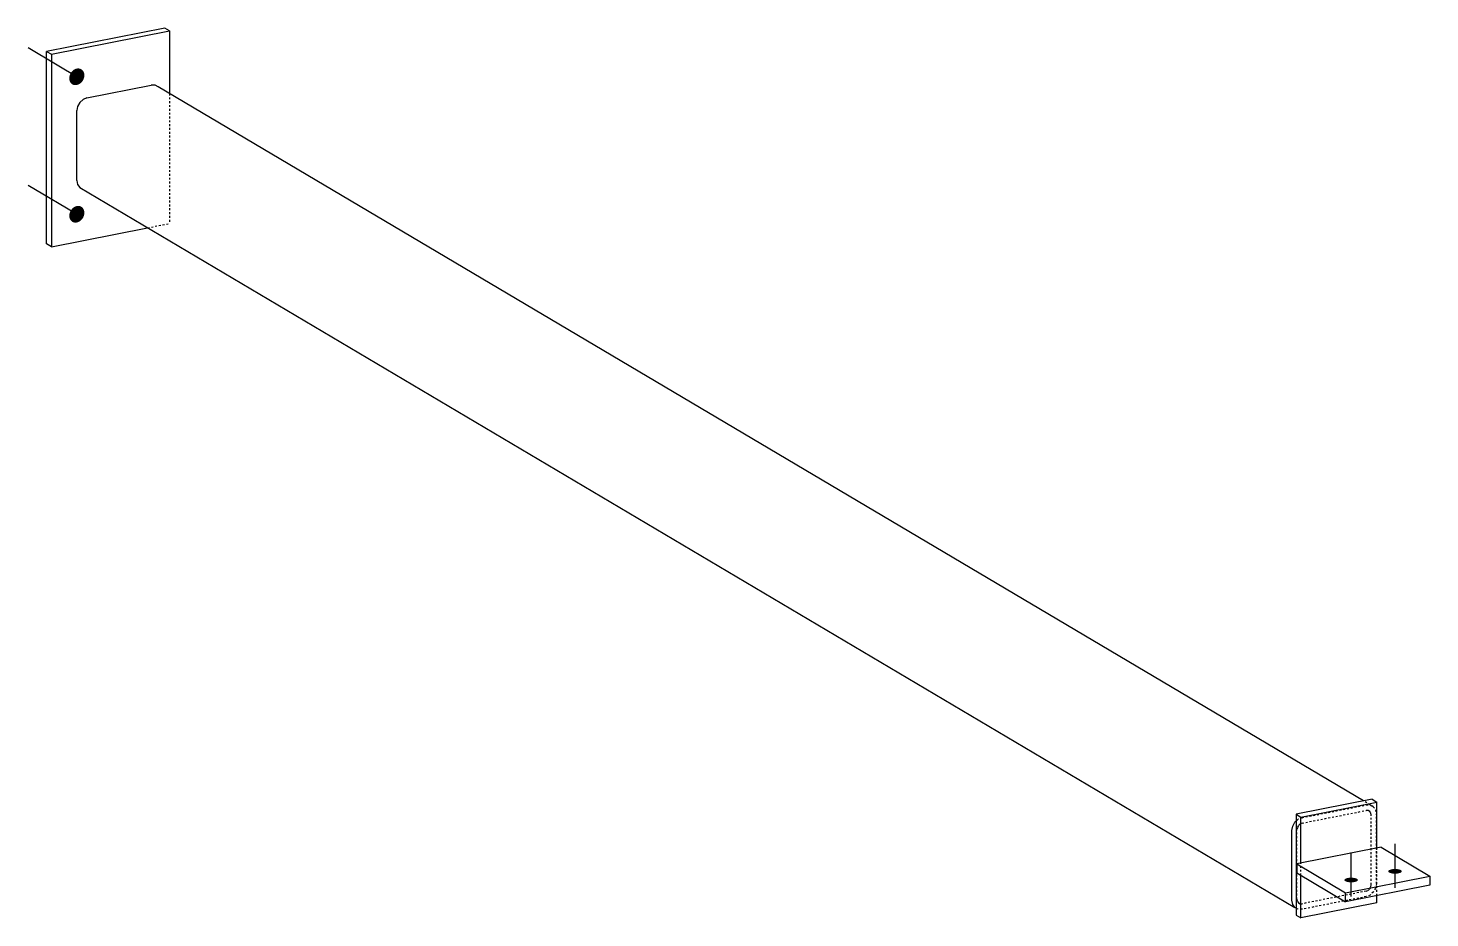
# Model space of a CAD drawing. Header units: millimetres. Extents: x 5 to 23145, y 2 to 936.
# Drawn here: x 5 to 1442, y 24 to 936 of the extents above; entities that cross this region are included whole.
import ezdxf

# ---------------------------------------------------------------- set-up
doc = ezdxf.new("R2010")
doc.units = ezdxf.units.MM
doc.linetypes.add('DXK_LINE_DOT2', pattern=[3.9198, 1.9599, -1.9599])
doc.layers.add('STÅL', color=7, linetype='Continuous')

msp = doc.modelspace()

# ---------------------------------------------------------------- hatches: boundary and pattern name
at = {"layer": 'STÅL', "linetype": 'Continuous'}
for points in [[(48.7, 890.1), (49.8, 891.6), (51.1, 892.9), (52.6, 893.9), (54.2, 894.6), (55.8, 894.9), (57.4, 894.8), (58.9, 894.4), (60.2, 893.6), (61.3, 892.5), (62.1, 891.2), (62.6, 889.6), (62.8, 887.9), (62.6, 886.1), (62.1, 884.3), (61.3, 882.6), (60.2, 881.1), (58.9, 879.8), (57.4, 878.8), (55.8, 878.1), (54.2, 877.8), (52.6, 877.8), (51.1, 878.2), (49.8, 879), (48.7, 880.1), (47.9, 881.5), (47.4, 883.1), (47.2, 884.8), (47.4, 886.6), (47.9, 888.4)], [(48.7, 749.1), (49.8, 750.6), (51.1, 751.9), (52.6, 752.9), (54.2, 753.6), (55.8, 753.9), (57.4, 753.9), (58.9, 753.5), (60.2, 752.7), (61.3, 751.6), (62.1, 750.2), (62.6, 748.6), (62.8, 746.9), (62.6, 745.1), (62.1, 743.3), (61.3, 741.6), (60.2, 740.1), (58.9, 738.8), (57.4, 737.8), (55.8, 737.1), (54.2, 736.8), (52.6, 736.9), (51.1, 737.3), (49.8, 738.1), (48.7, 739.2), (47.9, 740.5), (47.4, 742.1), (47.2, 743.8), (47.4, 745.6), (47.9, 747.4)], [(1406.7, 69.4), (1405.2, 69.4), (1403.8, 69.6), (1402.6, 69.9), (1401.5, 70.2), (1400.6, 70.6), (1400, 71), (1399.7, 71.5), (1399.7, 72), (1400, 72.5), (1400.6, 73), (1401.5, 73.4), (1402.6, 73.7), (1403.8, 74), (1405.2, 74.1), (1406.7, 74.2), (1408.1, 74.1), (1409.5, 74), (1410.8, 73.7), (1411.9, 73.4), (1412.7, 73), (1413.3, 72.5), (1413.6, 72), (1413.6, 71.5), (1413.3, 71), (1412.7, 70.6), (1411.9, 70.2), (1410.8, 69.9), (1409.5, 69.6), (1408.1, 69.4)], [(1361.7, 60.5), (1360.2, 60.6), (1358.8, 60.7), (1357.5, 61), (1356.5, 61.3), (1355.6, 61.7), (1355, 62.2), (1354.7, 62.6), (1354.7, 63.1), (1355, 63.6), (1355.6, 64.1), (1356.5, 64.5), (1357.5, 64.8), (1358.8, 65.1), (1360.2, 65.2), (1361.7, 65.3), (1363.1, 65.2), (1364.5, 65.1), (1365.8, 64.8), (1366.9, 64.5), (1367.7, 64.1), (1368.3, 63.6), (1368.6, 63.1), (1368.6, 62.6), (1368.3, 62.2), (1367.7, 61.7), (1366.9, 61.3), (1365.8, 61), (1364.5, 60.7), (1363.1, 60.6)]]:
    msp.add_hatch(color=96, dxfattribs=at).paths.add_polyline_path(points)

# ---------------------------------------------------------------- linework, layer by layer
at = {"layer": 'STÅL', "color": 2, "linetype": 'Continuous'}
for p, q in [((145.2, 936.3), (24, 912.3)), ((150.2, 933.3), (145.2, 936.3)), ((29, 909.4), (150.2, 933.3)), ((150.2, 933.3), (150.2, 869.1)), ((24, 715), (24, 912.3)), ((24, 912.3), (29, 909.4)), ((29, 909.4), (29, 712.1)), ((65.4, 864.9), (131.2, 877.9)), ((135.2, 877.8), (131.2, 877.9)), ((138.5, 876), (135.2, 877.8)), ((61.4, 863.2), (58, 860.1)), ((65.4, 864.9), (61.4, 863.2)), ((1374.3, 144), (138.5, 876)), ((55.8, 856), (55, 851.6)), ((55, 780.1), (55, 851.6)), ((58, 860.1), (55.8, 856)), ((55, 780.1), (55.8, 776)), ((55.8, 776), (58, 772.8)), ((58, 772.8), (1303.9, 34.7)), ((29, 712.1), (127.6, 731.5)), ((29, 712.1), (24, 715)), ((1383.1, 145.7), (1305.2, 130.3)), ((1383.1, 145.7), (1388.1, 142.8)), ((1305.2, 130.3), (1305.2, 27)), ((1305.2, 130.3), (1310.2, 127.4)), ((1310.2, 127.4), (1388.1, 142.8)), ((1388.1, 95.8), (1388.1, 142.8)), ((1300.9, 113.5), (1301.7, 118)), ((1301.7, 118), (1303.9, 122.1)), ((1305.2, 123.3), (1303.9, 122.1)), ((1310.2, 80.4), (1310.2, 127.4)), ((1300.9, 42.1), (1300.9, 113.5)), ((1392.5, 96.6), (1305.9, 79.5)), ((1392.5, 96.6), (1442.5, 67)), ((1305.9, 79.5), (1305.9, 70.1)), ((1305.9, 79.5), (1355.9, 49.9)), ((1305.9, 70.1), (1355.9, 40.5)), ((1310.2, 24), (1310.2, 67.6)), ((1355.9, 49.9), (1442.5, 67)), ((1442.5, 57.6), (1355.9, 40.5)), ((1442.5, 67), (1442.5, 57.6)), ((1355.9, 40.5), (1355.9, 49.9)), ((1388.1, 39.4), (1388.1, 46.9)), ((1301.7, 37.9), (1300.9, 42.1)), ((1303.9, 34.7), (1301.7, 37.9)), ((1305.2, 34), (1303.9, 34.7)), ((1388.1, 39.4), (1310.2, 24)), ((1305.2, 27), (1310.2, 24))]:
    msp.add_line(p, q, dxfattribs=at)
at = {"layer": 'STÅL', "color": 96, "linetype": 'Continuous'}
for p, q in [((59.6, 883.6), (5, 915.9)), ((59.6, 742.6), (5, 775)), ((1361.7, 46), (1361.7, 91.1)), ((1406.7, 54.9), (1406.7, 100))]:
    msp.add_line(p, q, dxfattribs=at)
at = {"layer": 'STÅL', "color": 7, "linetype": 'DXK_LINE_DOT2'}
for p, q in [((150.2, 869.1), (150.2, 736)), ((127.6, 731.5), (150.2, 736)), ((1384.4, 138), (1374.3, 144)), ((1311.3, 126.8), (1377.1, 139.8)), ((1311.3, 121.2), (1377.1, 134.2)), ((1377.1, 139.8), (1381.1, 139.8)), ((1379.1, 134.1), (1377.1, 134.2)), ((1380.8, 133.3), (1379.1, 134.1)), ((1381.9, 131.7), (1380.8, 133.3)), ((1381.1, 139.8), (1384.4, 138)), ((1382.3, 129.6), (1381.9, 131.7)), ((1382.3, 58.2), (1382.3, 129.6)), ((1384.4, 138), (1386.7, 134.8)), ((1386.7, 134.8), (1387.5, 130.6)), ((1387.5, 59.2), (1387.5, 130.6)), ((1307.3, 125.2), (1305.2, 123.3)), ((1306.5, 116.8), (1306.1, 114.5)), ((1307.6, 118.8), (1306.5, 116.8)), ((1311.3, 126.8), (1307.3, 125.2)), ((1309.3, 120.4), (1307.6, 118.8)), ((1311.3, 121.2), (1309.3, 120.4)), ((1306.1, 43.1), (1306.1, 114.5)), ((1388.1, 46.9), (1388.1, 95.8)), ((1310.2, 67.6), (1310.2, 80.4)), ((1381.9, 55.9), (1382.3, 58.2)), ((1387.5, 59.2), (1386.7, 54.7)), ((1377.1, 51.5), (1311.3, 38.5)), ((1377.1, 45.9), (1311.3, 32.9)), ((1377.1, 51.5), (1379.1, 52.3)), ((1381.1, 47.5), (1377.1, 45.9)), ((1379.1, 52.3), (1380.8, 53.9)), ((1380.8, 53.9), (1381.9, 55.9)), ((1384.4, 50.6), (1381.1, 47.5)), ((1386.7, 54.7), (1384.4, 50.6)), ((1307.3, 32.9), (1305.2, 34)), ((1306.1, 43.1), (1306.5, 41)), ((1306.5, 41), (1307.6, 39.4)), ((1311.3, 32.9), (1307.3, 32.9)), ((1307.6, 39.4), (1309.3, 38.5)), ((1309.3, 38.5), (1310.2, 38.5)), ((1310.2, 38.5), (1311.3, 38.5))]:
    msp.add_line(p, q, dxfattribs=at)

doc.saveas('drawing.dxf')
